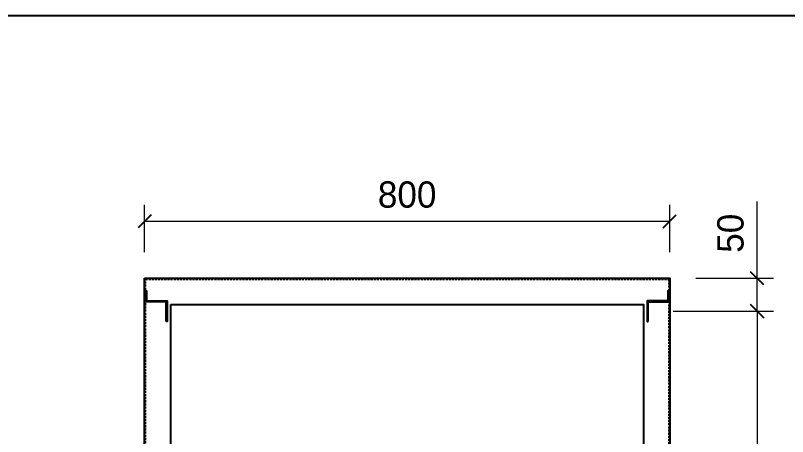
# Model space of a CAD drawing. Header units: millimetres. Extents: x 0 to 4277, y 0 to 3024.
# Drawn here: x 2143 to 3319, y 2383 to 3024 of the extents above; entities that cross this region are included whole.
import ezdxf
from ezdxf.enums import TextEntityAlignment as Align

# ---------------------------------------------------------------- set-up
doc = ezdxf.new("R2010")
doc.units = ezdxf.units.MM
doc.linetypes.add('HIDDEN2', pattern=[4.7625, 3.175, -1.5875])
doc.layers.add('DIM', color=253, linetype='Continuous')
doc.styles.add('Tahoma (Input Text)', font='tahoma.ttf')
doc.dimstyles.new('Dim-40', dxfattribs={"dimtxt": 40, "dimasz": 20, "dimexe": 25, "dimexo": 40, "dimgap": 20, "dimtad": 1, "dimdec": 0, "dimtxsty": 'Standard', "dimblk": 'OBLIQUE', "dimcen": 15, "dimclrd": 5, "dimclre": 5, "dimclrt": 3, "dimazin": 3, "dimtfac": 1, "dimtdec": 0, "dimtmove": 0, "dimatfit": 3, "dimldrblk": 'ARCHTICK', "dimlwd": 9, "dimlwe": 9})

# ---------------------------------------------------------------- blocks, each defined once
blk = doc.blocks.new('khungtenAsean2')
at = {"color": 7}
blk.add_lwpolyline([(0, 0), (2970, 0), (2970, -2100), (0, -2100)], close=True, dxfattribs=at)
at = {"color": 1, "style": 'Tahoma (Input Text)', "flags": 8}
for tag, p in [('#01', (137.05, -2021.28)), ('#03', (506.57, -2019.3)), ('#05', (1106.63, -2021.28)), ('#07', (1834.68, -2021.28)), ('#09', (2146.72, -2021.28)), ('#02', (98.46, -2081.28)), ('#04', (486.11, -2081.28)), ('#06', (1065.33, -2081.28)), ('#08', (1817.45, -2081.28)), ('#10', (2146.72, -2081.28))]:
    blk.add_attdef(tag, p, '', height=25, dxfattribs=at)
blk.add_attdef('#11', text='', height=25, dxfattribs=at).set_placement((2914.99, -2067.35), align=Align.CENTER)
blk = doc.blocks.new('*D4')
at = {"color": 0, "linetype": 'ByBlock', "lineweight": -2}
for p, q in [((3282.9, 2613.8), (3262.9, 2633.8)), ((3262.9, 2583.8), (3282.9, 2563.8))]:
    blk.add_line(p, q, dxfattribs=at)
at = {"layer": 'Defpoints', "color": 0, "transparency": 16777216}
for p in [(3139.7, 2623.8), (3105.2, 2573.8), (3272.9, 2573.8)]:
    blk.add_point(p, dxfattribs=at)
at = {"layer": 'DIM', "color": 5, "lineweight": 9, "transparency": 16777216}
for p, q in [((3272.9, 2623.8), (3272.9, 2741)), ((3179.7, 2623.8), (3297.9, 2623.8)), ((3272.9, 2573.8), (3272.9, 2623.8)), ((3145.2, 2573.8), (3297.9, 2573.8))]:
    blk.add_line(p, q, dxfattribs=at)
at = {"layer": 'DIM', "color": 3, "transparency": 16777216, "insert": (3232.5, 2692.4), "char_height": 40, "attachment_point": 5, "rotation": 90}
blk.add_mtext('50', dxfattribs=at)
blk = doc.blocks.new('_ArchTick')
at = {"color": 0, "const_width": 0.15}
blk.add_lwpolyline([(-0.5, -0.5), (0.5, 0.5)], dxfattribs=at)
blk = doc.blocks.new('_Oblique')
at = {"color": 0, "linetype": 'ByBlock', "lineweight": -2}
blk.add_line((-0.5, -0.5), (0.5, 0.5), dxfattribs=at)
blk = doc.blocks.new('*D5')
at = {"color": 0, "linetype": 'ByBlock', "lineweight": -2}
for p, q in [((3282.9, 2563.8), (3262.9, 2583.8)), ((3262.9, 1483.8), (3282.9, 1463.8))]:
    blk.add_line(p, q, dxfattribs=at)
at = {"layer": 'Defpoints', "color": 0, "transparency": 16777216}
for p in [(3105.2, 2573.8), (3105.2, 1473.8), (3272.9, 1473.8)]:
    blk.add_point(p, dxfattribs=at)
at = {"layer": 'DIM', "color": 5, "lineweight": 9, "transparency": 16777216}
for p, q in [((3145.2, 2573.8), (3297.9, 2573.8)), ((3272.9, 2573.8), (3272.9, 1473.8)), ((3145.2, 1473.8), (3297.9, 1473.8))]:
    blk.add_line(p, q, dxfattribs=at)
at = {"layer": 'DIM', "color": 3, "transparency": 16777216, "insert": (3232.5, 2023.8), "char_height": 40, "attachment_point": 5, "rotation": 90}
blk.add_mtext('1100', dxfattribs=at)
blk = doc.blocks.new('*D11')
at = {"color": 0, "linetype": 'ByBlock', "lineweight": -2}
for p, q in [((2349.7, 2720.7), (2329.7, 2700.7)), ((3129.7, 2700.7), (3149.7, 2720.7))]:
    blk.add_line(p, q, dxfattribs=at)
at = {"layer": 'Defpoints', "color": 0, "transparency": 16777216}
for p in [(3139.7, 2710.7), (2339.7, 2623.8), (3139.7, 2623.8)]:
    blk.add_point(p, dxfattribs=at)
at = {"layer": 'DIM', "color": 5, "lineweight": 9, "transparency": 16777216}
for p, q in [((2339.7, 2663.8), (2339.7, 2735.7)), ((3139.7, 2663.8), (3139.7, 2735.7)), ((2339.7, 2710.7), (3139.7, 2710.7))]:
    blk.add_line(p, q, dxfattribs=at)
at = {"layer": 'DIM', "color": 3, "transparency": 16777216, "insert": (2739.7, 2751.1), "char_height": 40, "attachment_point": 5}
blk.add_mtext('800', dxfattribs=at)

msp = doc.modelspace()

# ---------------------------------------------------------------- linework, layer by layer
msp.add_lwpolyline([(2339.7, 2623.8), (3139.7, 2623.8), (3139.7, 1423.8), (2339.7, 1423.8)], close=True)
at = {"linetype": 'HIDDEN2'}
msp.add_lwpolyline([(2341.2, 2622.3), (3138.2, 2622.3), (3138.2, 1425.3), (2341.2, 1425.3)], close=True, dxfattribs=at)
at = {"color": 8}
for points in [[(2372.7, 2558.1), (2372.7, 2588.1), (2341.2, 2588.1), (2341.2, 2604.6), (2342.7, 2604.6), (2342.7, 2589.6), (2374.2, 2589.6), (2374.2, 2558.1)], [(3106.7, 2558.1), (3106.7, 2588.1), (3138.2, 2588.1), (3138.2, 2604.6), (3136.7, 2604.6), (3136.7, 2589.6), (3105.2, 2589.6), (3105.2, 2558.1)]]:
    msp.add_lwpolyline(points, close=True, dxfattribs=at)
at = {"color": 4}
msp.add_lwpolyline([(2379.7, 2583.8), (3099.7, 2583.8), (3099.7, 1463.8), (2379.7, 1463.8)], close=True, dxfattribs=at)

# ---------------------------------------------------------------- block references
at = {"xscale": 1.440000000002328, "yscale": 1.440000000002328, "zscale": 1.440000000002328}
msp.add_blockref('khungtenAsean2', (0, 3024), dxfattribs=at)

# ---------------------------------------------------------------- dimensions: what is measured, and where the dimension line sits
at = {"layer": 'DIM', "color": 2}
dim = msp.add_linear_dim(base=(3139.7, 2710.7), p1=(2339.7, 2623.8), p2=(3139.7, 2623.8), dimstyle='Dim-40', dxfattribs=at)
dim.commit()
dim.dimension.update_dxf_attribs({"geometry": '*D11', "text_midpoint": (2739.7, 2751.1)})
at = {"layer": 'DIM'}
dim = msp.add_linear_dim(base=(3272.9, 2573.8), p1=(3139.7, 2623.8), p2=(3105.2, 2573.8), angle=90, dimstyle='Dim-40', dxfattribs=at)
dim.commit()
dim.dimension.update_dxf_attribs({"geometry": '*D4', "text_midpoint": (3272.9, 2692.4), "dimtype": 160})
dim = msp.add_linear_dim(base=(3272.9, 1473.8), p1=(3105.2, 2573.8), p2=(3105.2, 1473.8), angle=90, dimstyle='Dim-40', dxfattribs=at)
dim.commit()
dim.dimension.update_dxf_attribs({"geometry": '*D5', "text_midpoint": (3232.5, 2023.8)})

doc.saveas('drawing.dxf')
